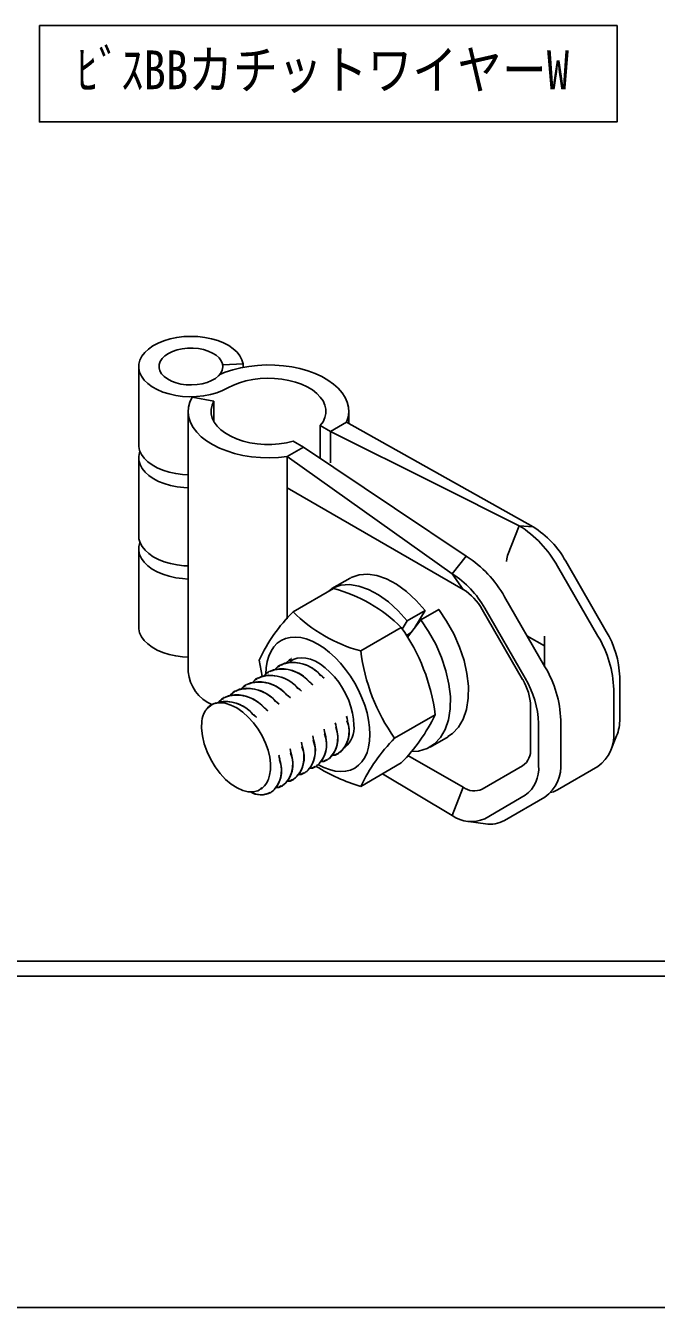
# Model space of a CAD drawing. Units: millimetres on the paper. Extents: x -141 to 141, y -98 to 97.
# Drawn here: x -69.6 to -38, y -97.7 to -33.4 of the extents above; entities that cross this region are included whole.
import ezdxf
from ezdxf.enums import TextEntityAlignment as Align

# ---------------------------------------------------------------- set-up
doc = ezdxf.new("R2010")
doc.units = ezdxf.units.MM
doc.layers.add('0-0_文字･図枠･寸法', color=7, linetype='Continuous')
doc.layers.add('0-5_BBクリッパー', color=7, linetype='Continuous')
doc.styles.add('ＭＳ ゴシック', font='')
doc.styles.get('ＭＳ ゴシック').set_extended_font_data('MS Gothic')

msp = doc.modelspace()

# ---------------------------------------------------------------- linework, layer by layer
at = {"layer": '0-0_文字･図枠･寸法'}
msp.add_line((-140.81, -97.657), (141.19, -97.657), dxfattribs=at)
msp.add_lwpolyline([(-68.935, -33.368), (-68.935, -38.194), (-39.949, -38.194), (-39.949, -33.368)], close=True, dxfattribs=at)
at = {"layer": '0-5_BBクリッパー'}
for p, q in [((-63.955, -50.468), (-63.955, -54.386)), ((-59.738, -50.387), (-58.718, -50.336)), ((-58.718, -50.336), (-58.718, -50.507)), ((-59.865, -50.837), (-59.865, -50.855)), ((-61.274, -51.995), (-60.179, -52.2)), ((-59.743, -51.673), (-59.476, -51.539)), ((-61.471, -52.714), (-61.471, -65.776)), ((-60.179, -53.228), (-60.179, -52.2)), ((-53.409, -53.316), (-53.409, -52.714)), ((-53.519, -53.254), (-54.333, -53.724)), ((-53.519, -53.254), (-44.154, -58.513)), ((-54.842, -53.43), (-54.842, -55.077)), ((-54.842, -53.43), (-54.333, -53.724)), ((-54.333, -55.292), (-54.333, -53.724)), ((-56.505, -54.978), (-55.691, -54.508)), ((-55.691, -54.508), (-56.199, -54.214)), ((-63.955, -55.04), (-63.955, -58.958)), ((-56.505, -54.978), (-56.505, -56.545)), ((-56.505, -56.545), (-56.505, -63.115)), ((-56.505, -56.545), (-47.675, -61.643)), ((-44.859, -58.449), (-45.443, -59.953)), ((-44.154, -58.513), (-44.859, -58.449)), ((-63.955, -59.611), (-63.955, -63.53)), ((-47.519, -59.985), (-48.224, -60.862)), ((-40.493, -63.75), (-42.522, -60.235)), ((-48.224, -60.862), (-47.675, -61.643)), ((-40.91, -63.991), (-42.94, -60.476)), ((-56.207, -62.772), (-54.171, -61.596)), ((-53.35, -61.085), (-54.255, -61.608)), ((-43.569, -65.526), (-45.599, -62.011)), ((-50.477, -63.23), (-49.572, -62.708)), ((-49.572, -62.708), (-50.1, -63.556)), ((-46.715, -62.656), (-44.686, -66.171)), ((-44.563, -66.1), (-46.592, -62.584)), ((-52.811, -64.732), (-50.775, -63.557)), ((-50.727, -63.632), (-50.477, -63.23)), ((-50.469, -64.039), (-49.804, -63.169)), ((-49.828, -63.199), (-49.858, -63.167)), ((-50.309, -63.83), (-50.523, -63.954)), ((-43.587, -64.477), (-44.469, -63.967)), ((-43.587, -65.495), (-43.587, -63.987)), ((-57.754, -65.993), (-57.905, -65.188)), ((-56.856, -65.433), (-56.865, -65.438)), ((-56.291, -65.107), (-56.3, -65.112)), ((-57.987, -66.086), (-57.996, -66.091)), ((-57.422, -65.76), (-57.431, -65.765)), ((-39.817, -68.13), (-39.817, -66.024)), ((-59.119, -66.739), (-59.128, -66.744)), ((-58.553, -66.413), (-58.562, -66.418)), ((-40.115, -68.772), (-40.115, -66.667)), ((-60.254, -67.405), (-60.525, -67.618)), ((-60.259, -67.397), (-60.434, -67.526)), ((-60.25, -67.392), (-60.259, -67.397)), ((-60.073, -67.332), (-60.138, -67.366)), ((-59.684, -67.066), (-59.693, -67.071)), ((-53.516, -68.046), (-53.523, -68.003)), ((-51.113, -69.109), (-49.077, -67.933)), ((-44.288, -67.509), (-44.288, -69.614)), ((-54.647, -68.699), (-54.654, -68.656)), ((-54.082, -68.373), (-54.088, -68.33)), ((-43.887, -70.479), (-43.887, -68.374)), ((-42.774, -70.307), (-42.774, -68.202)), ((-55.778, -69.353), (-55.785, -69.309)), ((-55.213, -69.026), (-55.22, -68.982)), ((-49.335, -69.555), (-48.431, -69.033)), ((-40.294, -69.788), (-39.969, -68.993)), ((-56.91, -70.005), (-56.916, -69.962)), ((-56.344, -69.679), (-56.351, -69.635)), ((-53.924, -69.88), (-53.915, -69.875)), ((-47.675, -71.57), (-50.443, -69.972)), ((-55.055, -70.533), (-55.046, -70.528)), ((-54.49, -70.207), (-54.48, -70.201)), ((-52.811, -71.524), (-50.775, -70.349)), ((-44.686, -70.493), (-46.715, -71.665)), ((-42.94, -71.702), (-40.91, -70.53)), ((-56.186, -71.186), (-56.177, -71.181)), ((-55.621, -70.86), (-55.612, -70.854)), ((-48.224, -72.984), (-51.722, -70.896)), ((-57.823, -71.637), (-57.761, -71.6)), ((-57.761, -71.61), (-57.817, -71.647)), ((-57.81, -71.643), (-57.767, -71.631)), ((-57.791, -71.632), (-57.79, -71.632)), ((-57.317, -71.839), (-57.308, -71.834)), ((-56.752, -71.513), (-56.743, -71.507)), ((-48.224, -72.984), (-47.675, -71.57)), ((-46.592, -73.145), (-44.563, -71.973)), ((-45.599, -73.237), (-43.569, -72.065)), ((-47.401, -73.284), (-46.55, -73.4)), ((-57.205, -80.298), (-87.032, -80.298)), ((-57.205, -80.298), (-27.379, -80.298)), ((-87.032, -81.048), (-57.205, -81.048)), ((-27.379, -81.048), (-57.205, -81.048))]:
    msp.add_line(p, q, dxfattribs=at)
for points in [[(-58.718, -50.336), (-58.772, -50.133), (-58.874, -49.937), (-59.02, -49.751), (-59.209, -49.578), (-59.436, -49.42), (-59.698, -49.282), (-59.99, -49.166), (-60.306, -49.074), (-60.641, -49.007), (-60.989, -48.966), (-61.343, -48.953), (-61.696, -48.968), (-62.043, -49.01), (-62.377, -49.079), (-62.692, -49.173), (-62.982, -49.291), (-63.242, -49.43), (-63.467, -49.588), (-63.653, -49.763), (-63.797, -49.95), (-63.895, -50.146), (-63.947, -50.349), (-63.951, -50.554), (-63.907, -50.757), (-63.816, -50.955), (-63.679, -51.144), (-63.5, -51.32), (-63.281, -51.481), (-63.026, -51.624), (-62.741, -51.745), (-62.43, -51.843), (-62.098, -51.916), (-61.753, -51.963), (-61.4, -51.982), (-61.046, -51.973), (-60.697, -51.937), (-60.359, -51.874), (-60.039, -51.786), (-59.743, -51.673)], [(-53.519, -53.254), (-53.441, -53.007), (-53.409, -52.756), (-53.425, -52.506), (-53.487, -52.257), (-53.596, -52.014), (-53.749, -51.779), (-53.944, -51.555), (-54.181, -51.344), (-54.456, -51.15), (-54.765, -50.973), (-55.105, -50.817), (-55.473, -50.683), (-55.863, -50.572), (-56.272, -50.487), (-56.695, -50.427), (-57.126, -50.394), (-57.561, -50.388), (-57.994, -50.409), (-58.421, -50.457), (-58.836, -50.531), (-59.236, -50.63), (-59.614, -50.754), (-59.887, -50.865)], [(-54.842, -53.43), (-54.705, -53.234), (-54.613, -53.029), (-54.566, -52.82), (-54.566, -52.608), (-54.613, -52.398), (-54.705, -52.193), (-54.842, -51.997), (-55.021, -51.813), (-55.239, -51.642), (-55.492, -51.49), (-55.778, -51.357), (-56.09, -51.246), (-56.424, -51.159), (-56.774, -51.097), (-57.135, -51.061), (-57.501, -51.052), (-57.866, -51.07), (-58.225, -51.115), (-58.57, -51.185), (-58.897, -51.28), (-59.201, -51.399), (-59.476, -51.539)], [(-61.274, -51.995), (-61.389, -52.246), (-61.455, -52.502), (-61.47, -52.762), (-61.436, -53.02), (-61.352, -53.275), (-61.22, -53.523), (-61.04, -53.761), (-60.816, -53.986), (-60.55, -54.195), (-60.245, -54.385), (-59.906, -54.555), (-59.535, -54.702), (-59.139, -54.824), (-58.722, -54.921), (-58.288, -54.989), (-57.845, -55.03), (-57.396, -55.041), (-56.947, -55.024), (-56.505, -54.978)], [(-56.199, -54.214), (-56.545, -54.294), (-56.906, -54.348), (-57.276, -54.374), (-57.648, -54.372), (-58.017, -54.343), (-58.377, -54.286), (-58.72, -54.203), (-59.043, -54.095), (-59.338, -53.964), (-59.602, -53.812), (-59.829, -53.642), (-60.017, -53.456), (-60.161, -53.258), (-60.26, -53.05), (-60.312, -52.837), (-60.315, -52.622), (-60.271, -52.409), (-60.179, -52.2)], [(-54.333, -53.724), (-49.028, -56.37), (-44.859, -58.449)], [(-63.955, -54.386), (-63.951, -54.472), (-63.907, -54.675), (-63.816, -54.873), (-63.679, -55.062), (-63.5, -55.239), (-63.281, -55.4), (-63.026, -55.542), (-62.741, -55.664), (-62.43, -55.762), (-62.098, -55.835), (-61.753, -55.881), (-61.471, -55.899)], [(-55.691, -54.508), (-51.114, -57.575), (-47.519, -59.985)], [(-63.893, -54.713), (-63.916, -54.78), (-63.953, -54.982), (-63.943, -55.184), (-63.886, -55.385), (-63.783, -55.579), (-63.636, -55.763), (-63.448, -55.934), (-63.222, -56.09), (-62.961, -56.226), (-62.672, -56.341), (-62.358, -56.433), (-62.026, -56.5), (-61.682, -56.54), (-61.471, -56.552)], [(-56.505, -54.978), (-51.868, -58.273), (-48.224, -60.862)], [(-63.955, -58.958), (-63.943, -59.103), (-63.886, -59.303), (-63.783, -59.497), (-63.636, -59.682), (-63.448, -59.853), (-63.222, -60.008), (-62.961, -60.145), (-62.672, -60.26), (-62.358, -60.352), (-62.026, -60.419), (-61.682, -60.459), (-61.471, -60.471)], [(-63.893, -59.285), (-63.895, -59.29), (-63.947, -59.492), (-63.951, -59.697), (-63.907, -59.9), (-63.816, -60.098), (-63.679, -60.287), (-63.5, -60.464), (-63.281, -60.625), (-63.026, -60.767), (-62.741, -60.889), (-62.43, -60.987), (-62.098, -61.06), (-61.753, -61.106), (-61.471, -61.124)], [(-45.443, -59.953), (-45.488, -60.106), (-45.503, -60.25)], [(-53.346, -61.092), (-53.29, -61.052), (-52.898, -60.916), (-52.464, -60.883), (-52.003, -60.952), (-51.519, -61.12), (-51.017, -61.39), (-50.512, -61.754), (-50.025, -62.2), (-49.572, -62.708)], [(-54.463, -61.765), (-54.194, -61.575), (-53.803, -61.438), (-53.369, -61.406), (-52.908, -61.475), (-52.424, -61.643), (-51.922, -61.912), (-51.417, -62.276), (-50.93, -62.722), (-50.477, -63.23)], [(-49.804, -63.169), (-48.899, -62.646), (-48.5, -63.233), (-48.146, -63.872), (-47.852, -64.54), (-47.628, -65.214), (-47.48, -65.868), (-47.407, -66.501), (-47.413, -67.108), (-47.501, -67.666), (-47.667, -68.154), (-47.902, -68.557), (-48.204, -68.876), (-48.437, -69.021)], [(-63.955, -63.53), (-63.951, -63.616), (-63.907, -63.819), (-63.816, -64.017), (-63.679, -64.206), (-63.5, -64.382), (-63.281, -64.543), (-63.026, -64.686), (-62.741, -64.807), (-62.43, -64.905), (-62.098, -64.978), (-61.753, -65.025), (-61.471, -65.042)], [(-49.804, -63.169), (-49.405, -63.755), (-49.051, -64.394), (-48.757, -65.062), (-48.533, -65.736), (-48.384, -66.391), (-48.312, -67.023), (-48.318, -67.63), (-48.406, -68.188), (-48.571, -68.676), (-48.807, -69.079), (-49.109, -69.398), (-49.479, -69.629), (-49.906, -69.76), (-50.282, -69.781)], [(-57.574, -65.901), (-57.558, -65.573), (-57.508, -65.268), (-57.427, -64.99), (-57.315, -64.742), (-57.174, -64.527), (-57.004, -64.349), (-56.809, -64.21), (-56.59, -64.111), (-56.351, -64.053), (-56.095, -64.037), (-55.824, -64.064), (-55.543, -64.133), (-55.254, -64.243), (-54.962, -64.393), (-54.669, -64.58), (-54.38, -64.804), (-54.099, -65.06), (-53.828, -65.346), (-53.572, -65.657), (-53.333, -65.991), (-53.114, -66.343), (-52.919, -66.707), (-52.75, -67.081), (-52.608, -67.459), (-52.496, -67.836), (-52.415, -68.208), (-52.366, -68.57), (-52.349, -68.917), (-52.366, -69.246), (-52.415, -69.551), (-52.496, -69.829), (-52.608, -70.077), (-52.75, -70.291), (-52.919, -70.469), (-53.114, -70.609), (-53.333, -70.708), (-53.572, -70.766), (-53.828, -70.781), (-54.099, -70.755)], [(-56.86, -65.449), (-56.958, -65.499), (-57.113, -65.654)], [(-56.879, -65.48), (-56.975, -65.528), (-57.097, -65.651)], [(-56.326, -65.297), (-56.626, -65.346), (-56.811, -65.441)], [(-56.294, -65.122), (-56.392, -65.172), (-56.547, -65.327)], [(-56.314, -65.153), (-56.409, -65.202), (-56.532, -65.325)], [(-53.152, -68.454), (-53.169, -68.16), (-53.219, -67.851), (-53.302, -67.535), (-53.415, -67.216), (-53.558, -66.901), (-53.726, -66.595), (-53.918, -66.304), (-54.129, -66.034), (-54.356, -65.79), (-54.593, -65.576), (-54.838, -65.395), (-55.085, -65.253), (-55.33, -65.15), (-55.568, -65.09), (-55.794, -65.073), (-56.005, -65.099), (-56.197, -65.169), (-56.366, -65.28), (-56.373, -65.286)], [(-57.991, -66.102), (-58.089, -66.152), (-58.244, -66.307)], [(-58.011, -66.133), (-58.106, -66.181), (-58.228, -66.304)], [(-57.457, -65.95), (-57.757, -65.999), (-57.942, -66.094)], [(-57.425, -65.775), (-57.524, -65.825), (-57.678, -65.98)], [(-57.445, -65.806), (-57.54, -65.855), (-57.663, -65.978)], [(-56.891, -65.624), (-57.192, -65.673), (-57.377, -65.767)], [(-54.652, -66.098), (-54.726, -66.033), (-54.801, -65.966)], [(-54.646, -66.103), (-54.755, -65.998), (-54.794, -65.972)], [(-59.122, -66.755), (-59.22, -66.805), (-59.375, -66.96)], [(-59.141, -66.786), (-59.237, -66.834), (-59.36, -66.957)], [(-58.588, -66.603), (-58.888, -66.652), (-59.073, -66.747)], [(-58.556, -66.428), (-58.655, -66.478), (-58.809, -66.633)], [(-58.576, -66.459), (-58.671, -66.508), (-58.794, -66.631)], [(-58.022, -66.277), (-58.323, -66.326), (-58.508, -66.42)], [(-55.785, -66.75), (-55.859, -66.684), (-55.934, -66.617)], [(-55.777, -66.756), (-55.886, -66.651), (-55.925, -66.625)], [(-55.219, -66.424), (-55.293, -66.358), (-55.368, -66.291)], [(-55.211, -66.429), (-55.32, -66.325), (-55.36, -66.299)], [(-57.385, -70.97), (-57.337, -70.692), (-57.333, -70.384), (-57.375, -70.053), (-57.458, -69.709), (-57.587, -69.351), (-57.754, -68.998), (-57.96, -68.654), (-58.195, -68.335), (-58.456, -68.047), (-58.732, -67.8), (-59.029, -67.594), (-59.327, -67.445), (-59.617, -67.358), (-59.892, -67.331), (-60.165, -67.372)], [(-59.687, -67.081), (-59.786, -67.131), (-59.94, -67.286)], [(-59.707, -67.112), (-59.802, -67.161), (-59.925, -67.284)], [(-59.154, -66.93), (-59.454, -66.979), (-59.639, -67.073)], [(-56.913, -67.406), (-56.988, -67.339), (-57.064, -67.272)], [(-56.908, -67.409), (-57.017, -67.304), (-57.057, -67.278)], [(-56.349, -67.078), (-56.424, -67.011), (-56.5, -66.944)], [(-56.343, -67.082), (-56.451, -66.978), (-56.491, -66.952)], [(-58.039, -68.062), (-58.148, -67.957), (-58.19, -67.93)], [(-58.038, -68.064), (-58.113, -67.998), (-58.189, -67.93)], [(-57.476, -67.734), (-57.551, -67.668), (-57.627, -67.6)], [(-57.474, -67.735), (-57.582, -67.631), (-57.622, -67.605)], [(-53.481, -68.216), (-53.501, -68.118), (-53.522, -68.019)], [(-60.784, -68.253), (-60.796, -68.607), (-60.757, -68.988), (-60.665, -69.387), (-60.522, -69.792), (-60.339, -70.177), (-60.118, -70.544), (-59.869, -70.878), (-59.595, -71.173), (-59.31, -71.416), (-59.018, -71.606), (-58.736, -71.733), (-58.463, -71.8), (-58.209, -71.803), (-57.981, -71.743), (-57.899, -71.701)], [(-54.613, -68.864), (-54.633, -68.767), (-54.654, -68.667)], [(-54.047, -68.541), (-54.067, -68.443), (-54.088, -68.343)], [(-55.745, -69.512), (-55.766, -69.414), (-55.786, -69.314)], [(-55.179, -69.188), (-55.199, -69.09), (-55.22, -68.991)], [(-56.877, -70.162), (-56.897, -70.068), (-56.917, -69.971)], [(-56.312, -69.834), (-56.332, -69.737), (-56.352, -69.638)], [(-54.465, -70.159), (-54.384, -70.119), (-54.207, -69.928)], [(-54.246, -69.97), (-54.097, -69.954), (-53.93, -69.87)], [(-54.242, -69.966), (-54.13, -69.953), (-53.969, -69.872)], [(-53.899, -69.833), (-53.818, -69.792), (-53.642, -69.602)], [(-55.596, -70.812), (-55.515, -70.772), (-55.338, -70.581)], [(-55.377, -70.623), (-55.228, -70.607), (-55.061, -70.523)], [(-55.373, -70.619), (-55.261, -70.606), (-55.102, -70.526)], [(-55.031, -70.486), (-54.949, -70.445), (-54.773, -70.255)], [(-54.099, -70.755), (-54.38, -70.686), (-54.669, -70.576), (-54.939, -70.439)], [(-54.812, -70.297), (-54.662, -70.28), (-54.495, -70.196)], [(-54.807, -70.292), (-54.696, -70.279), (-54.536, -70.199)], [(-56.727, -71.465), (-56.646, -71.425), (-56.47, -71.234)], [(-56.509, -71.276), (-56.359, -71.26), (-56.192, -71.176)], [(-56.504, -71.272), (-56.392, -71.259), (-56.232, -71.179)], [(-56.162, -71.139), (-56.08, -71.098), (-55.904, -70.908)], [(-55.943, -70.95), (-55.793, -70.933), (-55.626, -70.849)], [(-55.938, -70.945), (-55.827, -70.933), (-55.666, -70.852)], [(-57.293, -71.792), (-57.211, -71.751), (-57.035, -71.561)], [(-57.07, -71.598), (-56.958, -71.586), (-56.798, -71.505)], [(-57.062, -71.602), (-56.925, -71.586), (-56.757, -71.502)], [(-43.281, -71.839), (-43.137, -71.794), (-42.94, -71.702)]]:
    msp.add_lwpolyline(points, dxfattribs=at)
msp.add_lwpolyline([(-62.462, -49.815), (-62.637, -49.934), (-62.775, -50.07), (-62.87, -50.216), (-62.922, -50.37), (-62.928, -50.527), (-62.888, -50.681), (-62.803, -50.83), (-62.675, -50.969), (-62.509, -51.092), (-62.31, -51.198), (-62.082, -51.283), (-61.832, -51.345), (-61.568, -51.381), (-61.297, -51.391), (-61.027, -51.374), (-60.766, -51.332), (-60.522, -51.264), (-60.3, -51.174), (-60.108, -51.063), (-59.952, -50.935), (-59.835, -50.794), (-59.761, -50.643), (-59.732, -50.487), (-59.749, -50.331), (-59.812, -50.179), (-59.918, -50.035), (-60.066, -49.903), (-60.249, -49.788), (-60.464, -49.692), (-60.703, -49.618), (-60.961, -49.569), (-61.229, -49.546), (-61.501, -49.549), (-61.767, -49.579), (-62.021, -49.634), (-62.255, -49.714)], close=True, dxfattribs=at)
for centre, radius, start, end in [((-47.791, -63.149), 5.539, 28.85561, 58.04532), ((-46.646, -62.507), 4.708, 28.85562, 58.04532), ((-50.45, -64.684), 5.539, 28.85561, 58.04532), ((-50.715, -64.857), 4.708, 28.85562, 58.04532), ((-56.253, -69.124), 7.81, 45.46392, 74.54145), ((-49.141, -63.992), 2.769, 28.85561, 58.04532), ((-50.477, -68.604), 8.176, 134.49537, 155.30328), ((-50.824, -57.368), 7.628, 225.10876, 254.89661), ((-58.629, -69.122), 9.626, 7.09279, 35.31857), ((-45.651, -66.856), 5.539, 1.9565, 31.14372), ((-44.523, -66.185), 4.708, 1.95652, 31.14371), ((-43.259, -63.544), 9.626, 187.09276, 215.3186), ((-56.193, -67.083), 1.767, 38.90036, 111.83855), ((-56.302, -67.304), 2.011, 41.70254, 90.02134), ((-48.31, -68.391), 5.539, 1.9565, 31.14372), ((-59.479, -65.595), 2, 185.2096, 246.33207), ((-57.324, -67.736), 1.767, 38.90039, 111.83823), ((-57.433, -67.954), 2.008, 41.74263, 90.0356), ((-56.759, -67.41), 1.767, 38.90057, 111.84255), ((-56.867, -67.629), 2.009, 41.72996, 90.03163), ((-47.056, -67.603), 2.77, 1.95653, 31.14369), ((-48.593, -68.535), 4.708, 1.95652, 31.14371), ((-58.456, -68.389), 1.767, 38.90041, 111.83876), ((-58.564, -68.61), 2.01, 41.71277, 90.0254), ((-57.89, -68.063), 1.767, 38.90047, 111.84152), ((-57.998, -68.281), 2.008, 41.73661, 90.03356), ((-59.94, -68.087), 0.75, 107.44259, 141.25654), ((-59.587, -69.042), 1.767, 38.90038, 111.84028), ((-59.693, -69.261), 2.008, 41.50269, 90.09206), ((-59.021, -68.716), 1.767, 38.90047, 111.84029), ((-59.13, -68.939), 2.013, 41.67386, 90.01067), ((-59.541, -68.383), 1.25, 150.01927, 174.03439), ((-59.7, -68.302), 1.071, 140.30939, 149.4894), ((-57.211, -64.021), 9.026, 315.48467, 334.31399), ((-42.088, -68.175), 2.272, 338.89352, 1.14127), ((-55.322, -69.107), 1.369, 307.64683, 23.46532), ((-55.597, -69.076), 1.635, 329.149, 19.18149), ((-54.759, -68.779), 1.371, 307.67691, 23.53333), ((-55.03, -68.75), 1.633, 329.1359, 19.14942), ((-54.469, -68.575), 1.322, 310.82796, 5.22779), ((-42.037, -68.961), 1.931, 305.69803, 5.62039), ((-56.454, -69.76), 1.369, 307.65203, 23.47171), ((-56.733, -69.727), 1.639, 329.18643, 19.27098), ((-55.89, -69.432), 1.372, 307.68749, 23.56278), ((-56.165, -69.402), 1.637, 329.16779, 19.22663), ((-44.677, -75.437), 9.026, 135.48464, 154.31401), ((-57.585, -70.413), 1.37, 307.66055, 23.48727), ((-57.87, -70.378), 1.645, 329.2324, 19.38098), ((-57.021, -70.086), 1.371, 307.66933, 23.52168), ((-57.301, -70.053), 1.642, 329.20632, 19.31883), ((-45.25, -69.709), 0.966, 305.6981, 5.62033), ((-58.151, -70.739), 1.37, 307.65435, 23.487), ((-58.435, -70.705), 1.644, 329.22365, 19.35997), ((-50.371, -63.071), 8.798, 237.87116, 253.9008), ((-45.521, -70.64), 1.642, 305.69805, 5.62035), ((-44.696, -70.496), 1.931, 305.69803, 5.62039), ((-58.316, -70.89), 0.91, 311.40056, 338.39809), ((-59.299, -70.481), 1.976, 337.88068, 345.67904), ((-57.824, -70.98), 0.969, 238.03706, 298.47251), ((-57.793, -70.972), 0.977, 238.12039, 298.74952), ((-58.507, -70.625), 1.236, 299.45441, 309.94487), ((-47.113, -70.785), 0.966, 234.38182, 294.31395), ((-47.268, -71.65), 1.641, 234.38185, 294.31393), ((-46.313, -71.927), 1.492, 260.83696, 298.58936)]:
    msp.add_arc(centre, radius, start, end, dxfattribs=at)

# ---------------------------------------------------------------- texts
at = {"layer": '0-0_文字･図枠･寸法', "style": 'ＭＳ ゴシック', "width": 0.85}
msp.add_text('ﾋﾞｽBBカチットワイヤーW', height=1.94, dxfattribs=at).set_placement((-67.087, -37.137), align=Align.BOTTOM_LEFT)

doc.saveas('drawing.dxf')
